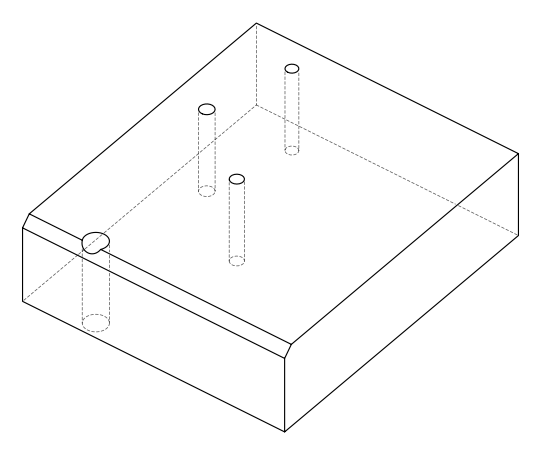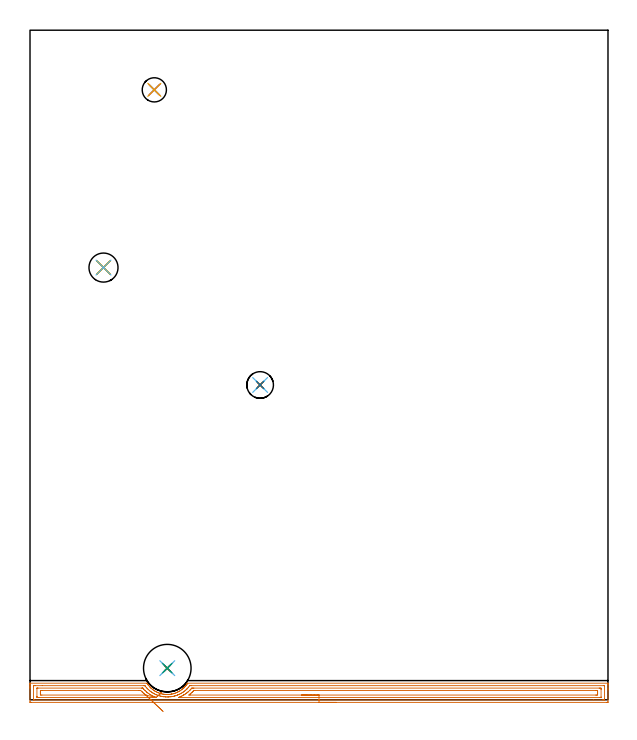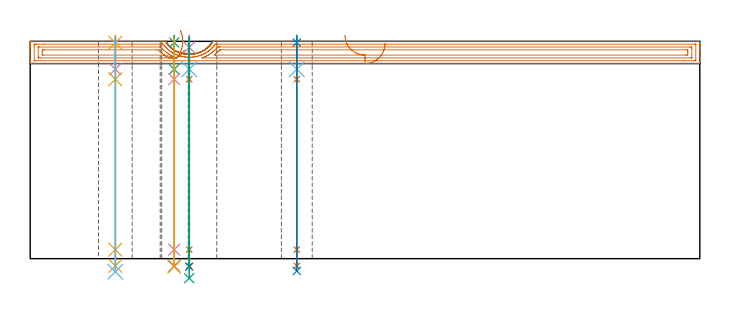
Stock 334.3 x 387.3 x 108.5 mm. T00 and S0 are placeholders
(PLAN: 18 operations, 14 tool changes, 15.8 min)
(1 AREA_MILL | FG_CHAMFER_SURFACE | UGT0205_001 | 10.93 min | 20595 mm3)
(2 SPOT_DRILL | STEP1HOLE | NXT0321_9005460120000 | 0.03 min | 0 mm3)
(3 SPOT_DRILL_1 | STEP1HOLE_1 | NXT0321_9005460120000 | 0.03 min | 8 mm3)
(4 SPOT_DRILL_2 | STEP1HOLE_2 | NXT0321_9005460120000 | 0.05 min | 171 mm3)
(5 SPOT_DRILL_3 | STEP1HOLE_3 | NXT0321_9005460120000 | 0.03 min | 15 mm3)
(6 DRILL_BLIND_HOLE_INTO_CENTER | STEP1HOLE | NXT0301_064 | 0.07 min | 865 mm3)
(7 GUN_DRILL_THROUGH_HOLE | STEP1HOLE | UGT0307_006 | 0.54 min | 6055 mm3)
(8 DRILL_TO_ENLARGE_THROUGH_HOLE | STEP1HOLE | UGT0301_284 | 0.47 min | 13239 mm3)
(9 DRILL_BLIND_HOLE_INTO_CENTER_1 | STEP1HOLE_1 | NXT0301_064 | 0.07 min | 874 mm3)
(10 GUN_DRILL_THROUGH_HOLE_1 | STEP1HOLE_1 | UGT0307_006 | 0.53 min | 6052 mm3)
(11 DRILL_TO_ENLARGE_THROUGH_HOLE_1 | STEP1HOLE_1 | NXT0301_104 | 0.46 min | 9750 mm3)
(12 DRILL_BLIND_HOLE_INTO_CENTER_2 | STEP1HOLE_2 | NXT0301_064 | 0.07 min | 733 mm3)
(13 GUN_DRILL_THROUGH_HOLE_2 | STEP1HOLE_2 | UGT0307_006 | 0.54 min | 6048 mm3)
(14 DRILL_TO_ENLARGE_THROUGH_HOLE_2 | STEP1HOLE_2 | NXT0301_104 | 0.46 min | 9692 mm3)
(15 DRILL_TO_ENLARGE_THROUGH_HOLE_3 | STEP1HOLE_2 | UGT0301_390 | 0.48 min | 47433 mm3)
(16 DRILL_BLIND_HOLE_INTO_CENTER_3 | STEP1HOLE_3 | NXT0301_064 | 0.07 min | 875 mm3)
(17 GUN_DRILL_THROUGH_HOLE_3 | STEP1HOLE_3 | UGT0307_006 | 0.55 min | 6053 mm3)
(18 DRILL_TO_ENLARGE_THROUGH_HOLE_4 | STEP1HOLE_3 | UGT0301_291 | 0.47 min | 17093 mm3)
(TOOL UGT0205_001 | Chamfer Mill 20 x 3 x 45 deg. | D20 FL50 Z2)
(TOOL NXT0321_9005460120000 | NC Spot Drill, 142deg, 12mm, Carbide, Uncoated | D12 PA142 FL30 Z2)
(TOOL NXT0301_064 | Carbide Drill 9.3mm [860.1-0930-028A1-MM 2214] | D9.3 PA140 FL47 Z2)
(TOOL UGT0307_006 | Gun Drill 9 mm | D9 PA130 FL24 Z1)
(TOOL UGT0301_284 | Twist Drill 15.4 mm | D15.4 PA118 FL120 Z2)
(TOOL NXT0301_104 | Carbide Drill 14mm [860.1-1400-112A1-MM 2214] | D14 PA140 FL123 Z2)
(TOOL UGT0301_390 | Twist Drill 27.5 mm | D27.5 PA118 FL165 Z2)
(TOOL UGT0301_291 | Twist Drill 16.8 mm | D16.8 PA118 FL125 Z2)
(OP 1 AREA_MILL)
G17 G21 G94 G90
T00 M6
G54
G17 G0 G90 X177.15 Y-1.5 S1061 M3
G43 Z118.5 H0
Z107.4
G94 G1 X177.112 Z106.528 F250.
X176.998 Z105.664
X176.809 Z104.812
X176.547 Z103.98
X176.213 Z103.174
X175.81 Z102.4
X175.341 Z101.664
X174.81 Z100.972
X174.221 Z100.329
X173.578 Z99.74
X172.886 Z99.208
X172.15 Z98.74
X171.376 Z98.337
X170.57 Z98.003
X169.738 Z97.741
X168.886 Z97.552
X168.022 Z97.438
X167.15 Z97.4
X0.706
X0.613 Y-1.499 Z97.401
X0.007 Y-1.492 Z97.406
X0.003 Y-1.479 Z97.419
X0. Y-0.869 Z98.029
Y6.286 Z105.18
Y6.847 Z105.744
Y7.18 Z106.076
Y7.742 Z106.638
Y8.074 Z106.97
Y8.74 Z107.639
Y9.13 Z108.03
X0.006 Y9.534 Z108.426
X0.01 Y9.597 Z108.488
X0.166 Y9.6 Z108.5
X67.585
X67.679 Y9.596 Z108.489
X67.716 Y9.554 Z108.449
X67.725 Y9.542 Z108.437
X67.809 Y9.416 Z108.316
X68.031 Y9.09 Z107.989
X68.114 Y8.969 Z107.866
X68.289 Y8.71 Z107.609
X68.322 Y8.662 Z107.562
X68.424 Y8.521 Z107.421
X68.533 Y8.381 Z107.28
X69.037 Y7.773 Z106.672
X69.302 Y7.478 Z106.377
X69.425 Y7.341 Z106.239
X69.586 Y7.18 Z106.078
X69.88 Y6.885 Z105.783
X69.966 Y6.804 Z105.702
X70.096 Y6.681 Z105.579
X70.318 Y6.482 Z105.381
X70.71 Y6.157 Z105.053
X70.903 Y5.995 Z104.894
X71.21 Y5.76 Z104.66
X71.653 Y5.449 Z104.348
X71.74 Y5.391 Z104.29
X72.103 Y5.15 Z104.048
X72.171 Y5.106 Z104.005
X72.581 Y4.867 Z103.766
X72.995 Y4.639 Z103.537
X73.428 Y4.423 Z103.32
X73.675 Y4.306 Z103.204
X73.835 Y4.232 Z103.128
X73.864 Y4.218 Z103.115
X74.332 Y4.025 Z102.925
X74.78 Y3.856 Z102.755
X75.225 Y3.706 Z102.605
X75.673 Y3.571 Z102.469
X76.118 Y3.453 Z102.351
X76.565 Y3.348 Z102.246
X77.059 Y3.255 Z102.154
X77.407 Y3.205 Z102.1
X77.457 Y3.198 Z102.092
X77.878 Y3.152 Z102.048
X78.3 Y3.109 Z101.997
X78.35 Y3.103 Z101.993
X78.796 Y3.07 Z101.966
X79.027 Y3.063 Z101.958
X79.045 Y3.062 Z101.957
X79.086 Z101.954
X79.193 Y3.059 Z101.949
X79.242 Y3.058
X79.598 Y3.059
X79.663 Y3.058 Z101.953
X79.689 Y3.059
X80.135 Y3.077 Z101.969
X80.581 Y3.106 Z102.005
X80.604 Y3.109 Z102.007
X81.027 Y3.153 Z102.051
X81.474 Y3.215 Z102.112
X81.872 Y3.281 Z102.177
X81.92 Y3.288 Z102.185
X81.979 Y3.298 Z102.197
X82.137 Y3.327 Z102.227
X82.812 Y3.488 Z102.385
X83.081 Y3.559 Z102.459
X83.26 Y3.608 Z102.507
X83.705 Y3.746 Z102.645
X84.152 Y3.904 Z102.801
X84.597 Y4.075 Z102.974
X84.89 Y4.199 Z103.097
X84.933 Y4.218 Z103.115
X84.997 Y4.249 Z103.144
X85.244 Y4.363 Z103.262
X85.444 Y4.458 Z103.356
X85.49 Y4.48 Z103.378
X85.938 Y4.713 Z103.61
X86.242 Y4.881 Z103.781
X86.382 Y4.959 Z103.859
X86.626 Y5.106 Z104.005
X87.055 Y5.391 Z104.29
X87.275 Y5.538 Z104.437
X87.897 Y5.995 Z104.894
X88.167 Y6.213 Z105.11
X88.251 Y6.286 Z105.182
X88.428 Y6.439 Z105.339
X88.548 Y6.544 Z105.441
X88.591 Y6.584 Z105.48
X88.718 Y6.699 Z105.598
X88.801 Y6.775 Z105.674
X88.917 Y6.882 Z105.778
X88.921 Y6.886 Z105.782
X89.016 Y6.975 Z105.874
X89.059 Y7.017 Z105.916
X89.126 Y7.086 Z105.986
X89.215 Y7.18 Z106.076
X89.313 Y7.282 Z106.179
X89.419 Y7.391 Z106.29
X89.768 Y7.774 Z106.672
X89.909 Y7.94 Z106.837
X89.952 Y7.991 Z106.888
X90.206 Y8.319 Z107.218
X90.362 Y8.521 Z107.417
X90.472 Y8.662 Z107.561
X90.504 Y8.707 Z107.607
X90.563 Y8.789 Z107.689
X90.69 Y8.969 Z107.864
X90.802 Y9.123 Z108.022
X90.844 Y9.182 Z108.082
X90.941 Y9.332 Z108.231
X90.995 Y9.416 Z108.314
X91.068 Y9.525 Z108.421
X91.121 Y9.597 Z108.489
X91.248 Y9.6 Z108.5
X334.134
X334.29 Y9.597 Z108.488
X334.293 Y9.534 Z108.426
X334.3 Y9.13 Z108.03
Y8.74 Z107.639
Y8.074 Z106.97
Y6.847 Z105.744
Y6.286 Z105.18
Y5.672 Z104.568
X334.299 Y-0.869 Z98.029
X334.296 Y-1.479 Z97.419
X334.293 Y-1.492 Z97.406
X333.687 Y-1.5 Z97.4
X167.15
Y-0.086 Z98.814
X2.398
X2.287 Y-0.085 Z98.815
X2.065 Y-0.081 Z98.819
X2.01 Y-0.079 Z98.821
X2.007 Y-0.066 Z98.834
X2.003 Y-0.031 Z98.869
X2.001 Y0.026 Z98.926
Y7.578 Z106.478
X2.008 Y8.074 Z106.974
X2.01 Y8.168 Z107.068
X2.177 Y8.179 Z107.079
X2.29 Y8.183 Z107.083
X2.398 Y8.185 Z107.085
X3.18 Y8.186 Z107.086
X7.094
X65.91 Y8.185 Z107.085
X66.132 Y8.184 Z107.084
X66.28 Y8.182 Z107.082
X66.396 Y8.179 Z107.079
X66.432 Y8.161 Z107.061
X66.499 Y8.074 Z106.974
X66.692 Y7.824 Z106.724
X67.222 Y7.18 Z106.08
X67.585 Y6.764 Z105.664
X68.041 Y6.286 Z105.186
X68.478 Y5.86 Z104.76
X69.016 Y5.391 Z104.291
X69.371 Y5.096 Z103.996
X69.71 Y4.835 Z103.735
X70.173 Y4.497 Z103.397
X70.264 Y4.434 Z103.334
X70.458 Y4.302 Z103.202
X71.157 Y3.869 Z102.769
X71.259 Y3.809 Z102.709
X71.632 Y3.603 Z102.503
X72.05 Y3.387 Z102.287
X72.48 Y3.172 Z102.072
X72.942 Y2.964 Z101.864
X73.048 Y2.92 Z101.82
X73.578 Y2.709 Z101.609
X73.835 Y2.613 Z101.513
X73.984 Y2.56 Z101.46
X74.728 Y2.325 Z101.225
X75.262 Y2.174 Z101.074
X75.621 Y2.083 Z100.983
X75.742 Y2.056 Z100.956
X76.47 Y1.904 Z100.804
X76.514 Y1.896 Z100.796
X77.031 Y1.814 Z100.714
X77.407 Y1.771 Z100.671
X77.456 Y1.765 Z100.665
X78.3 Y1.687 Z100.587
X78.437 Y1.677 Z100.577
X79.193 Y1.646 Z100.546
X79.361
X80.086 Y1.661 Z100.561
X80.233 Y1.667 Z100.567
X80.979 Y1.722 Z100.622
X81.063 Y1.73 Z100.63
X81.776 Y1.814 Z100.714
X81.872 Y1.827 Z100.727
X81.879 Y1.829 Z100.729
X82.686 Y1.972 Z100.872
X82.765 Y1.987 Z100.887
X82.862 Y2.009 Z100.909
X83.485 Y2.161 Z101.061
X83.658 Y2.206 Z101.106
X84.05 Y2.316 Z101.216
X84.551 Y2.472 Z101.372
X84.728 Y2.532 Z101.432
X85.228 Y2.709 Z101.609
X85.409 Y2.778 Z101.678
X85.444 Y2.792 Z101.692
X86.012 Y3.034 Z101.934
X86.337 Y3.185 Z102.085
X86.619 Y3.32 Z102.22
X87.178 Y3.603 Z102.503
X87.219 Y3.625 Z102.525
X87.23 Y3.631 Z102.531
X87.776 Y3.95 Z102.85
X88.123 Y4.166 Z103.066
X88.323 Y4.297 Z103.197
X88.621 Y4.497 Z103.397
X88.852 Y4.661 Z103.561
X89.016 Y4.78 Z103.68
X89.364 Y5.043 Z103.943
X89.798 Y5.391 Z104.291
X89.858 Y5.442 Z104.342
X89.909 Y5.486 Z104.386
X90.326 Y5.868 Z104.768
X90.788 Y6.299 Z105.199
X90.802 Y6.313 Z105.213
X91.216 Y6.765 Z105.665
X91.594 Y7.18 Z106.08
X91.641 Y7.234 Z106.134
X91.695 Y7.298 Z106.198
X92.377 Y8.176 Z107.076
X92.481 Y8.181 Z107.081
X92.588 Y8.183 Z107.083
X93.37 Y8.186 Z107.086
X93.481
X331.901 Y8.185 Z107.085
X332.013 Y8.184 Z107.084
X332.235 Y8.18 Z107.08
X332.29 Y8.179 Z107.079
X332.293 Y8.166 Z107.066
X332.297 Y8.131 Z107.031
X332.299 Y8.074 Z106.974
Y0.522 Z99.422
X332.292 Y0.026 Z98.926
X332.29 Y-0.068 Z98.832
X332.123 Y-0.079 Z98.821
X332.01 Y-0.083 Z98.817
X331.901 Y-0.085 Z98.815
X331.12 Y-0.086 Z98.814
X325.996
X167.15
Y1.328 Z100.228
X85.929 Y1.329 Z100.229
X85.896 Y1.33 Z100.23
X85.877 Y1.331 Z100.231
X85.854 Y1.334 Z100.234
X85.866 Y1.342 Z100.242
X85.899 Y1.358 Z100.258
X85.943 Y1.376 Z100.276
X86.337 Y1.529 Z100.429
X86.541 Y1.61 Z100.51
X87.038 Y1.814 Z100.714
X87.171 Y1.873 Z100.773
X87.23 Y1.901 Z100.801
X87.773 Y2.165 Z101.065
X88.123 Y2.343 Z101.243
X88.361 Y2.47 Z101.37
X88.797 Y2.709 Z101.609
X88.936 Y2.788 Z101.688
X89.016 Y2.835 Z101.735
X89.485 Y3.133 Z102.033
X89.909 Y3.409 Z102.309
X90.024 Y3.488 Z102.388
X90.187 Y3.603 Z102.503
X90.542 Y3.863 Z102.763
X90.802 Y4.058 Z102.958
X91.046 Y4.253 Z103.153
X91.342 Y4.497 Z103.397
X91.532 Y4.66 Z103.56
X91.695 Y4.806 Z103.706
X92.319 Y5.391 Z104.291
X92.455 Y5.525 Z104.425
X92.588 Y5.66 Z104.56
X92.888 Y5.985 Z104.885
X93.16 Y6.286 Z105.186
X93.31 Y6.456 Z105.356
X93.481 Y6.651 Z105.551
X93.588 Y6.764 Z105.664
X93.685 Y6.767 Z105.667
X93.89 Y6.77 Z105.67
X94.374 Y6.771 Z105.671
X94.782
X329.223
X329.632 Y6.77 Z105.67
X330.116 Y6.767 Z105.667
X330.268 Y6.765 Z105.665
X330.29 Y6.47 Z105.37
X330.296 Y6.286 Z105.186
X330.299 Y6.102 Z105.002
Y1.631 Z100.531
X330.293 Y1.445 Z100.345
X330.288 Y1.335 Z100.235
X330.236 Y1.333 Z100.233
X330.116 Y1.331 Z100.231
X329.707 Y1.329 Z100.229
X167.15 Y1.328 Z100.228
Y2.743 Z101.643
X92.553
X91.84 Y2.75 Z101.65
X92.588 Y3.347 Z102.247
X92.728 Y3.463 Z102.363
X92.892 Y3.603 Z102.503
X93.205 Y3.879 Z102.779
X93.481 Y4.128 Z103.028
X93.671 Y4.306 Z103.206
X93.87 Y4.497 Z103.397
X94.123 Y4.748 Z103.648
X94.374 Y5.004 Z103.904
X94.561 Y5.204 Z104.104
X94.661 Y5.308 Z104.208
X94.692 Y5.338 Z104.238
X94.708 Y5.35 Z104.25
X94.731 Y5.352 Z104.252
X94.837 Y5.355 Z104.255
X95.267 Y5.357 Z104.257
X327.471
X328.286 Y5.35 Z104.25
X328.3 Y4.527 Z103.427
Y4.497 Z103.397
Y3.633 Z102.533
X328.288 Y2.75 Z101.65
X327.437 Y2.743 Z101.643
X327.402
X167.15
X166.278 Z101.681
X165.413 Z101.795
X164.562 Z101.983
X163.73 Z102.246
X162.924 Z102.58
X162.15 Z102.982
X161.414 Z103.451
X160.722 Z103.982
X160.079 Z104.572
X159.489 Z105.215
X158.958 Z105.907
X158.49 Z106.643
X158.087 Z107.416
X157.753 Z108.222
X157.491 Z109.054
X157.302 Z109.906
X157.188 Z110.771
X157.15 Z111.643
G0 Z118.5
X74.878 Y3.13
Z114.126
G1 X75.214 Y3.442 Z113.384
X75.502 Y3.709 Z112.605
X75.738 Y3.929 Z111.795
X75.922 Y4.1 Z110.959
X76.052 Y4.221 Z110.105
X76.127 Y4.291 Z109.239
X76.147 Y4.309 Z108.367
X76.111 Y4.275 Z107.496
X76.019 Y4.19 Z106.632
X75.872 Y4.053 Z105.783
X75.672 Y3.867 Z104.955
X75.419 Y3.633 Z104.153
X75.117 Y3.352 Z103.385
X74.766 Y3.026 Z102.656
X74.37 Y2.658 Z101.971
X73.932 Y2.251 Z101.335
X73.455 Y1.808 Z100.754
X72.943 Y1.333 Z100.233
X72.942 Y1.332 Z100.232
X72.534 Y1.329 Z100.229
X5.077
X4.668 Y1.33 Z100.23
X4.184 Y1.333 Z100.233
X4.032 Y1.335 Z100.235
X4.01 Y1.63 Z100.53
X4.004 Y1.814 Z100.714
X4.001 Y1.998 Z100.898
Y6.469 Z105.369
X4.007 Y6.655 Z105.555
X4.012 Y6.765 Z105.665
X4.064 Y6.767 Z105.667
X4.184 Y6.769 Z105.669
X4.593 Y6.771 Z105.671
X64.421
X64.906 Y6.77 Z105.67
X65.067 Y6.769 Z105.669
X65.196 Y6.764 Z105.664
X65.23 Y6.762 Z105.662
X65.254 Y6.738 Z105.638
X65.303 Y6.684 Z105.584
X65.647 Y6.286 Z105.186
X65.799 Y6.113 Z105.013
X66.488 Y5.391 Z104.291
X66.692 Y5.193 Z104.093
X67.463 Y4.497 Z103.397
X67.585 Y4.392 Z103.292
X68.132 Y3.949 Z102.849
X68.478 Y3.698 Z102.598
X68.612 Y3.603 Z102.503
X69.066 Y3.296 Z102.196
X69.371 Y3.101 Z102.001
X70.01 Y2.709 Z101.609
X70.264 Y2.563 Z101.463
X70.583 Y2.389 Z101.289
X71.157 Y2.105 Z101.005
X71.775 Y1.814 Z100.714
X72.05 Y1.696 Z100.596
X72.252 Y1.611 Z100.511
X72.477 Y1.522 Z100.422
X72.942 Y1.335 Z100.235
X72.943 Y1.333 Z100.233
X66.972 Y2.749 Z101.649
X66.948 Y2.748 Z101.648
X66.863 Y2.745 Z101.645
X66.692 Y2.743 Z101.643
X66.658
X6.829
X6.014 Y2.75 Z101.65
X6. Y3.573 Z102.473
Y3.603 Z102.503
Y4.467 Z103.367
X6.012 Y5.35 Z104.25
X6.863 Y5.357 Z104.257
X6.898
X63.12
X63.977 Y5.356 Z104.256
X64.013 Y5.354 Z104.254
X64.054 Y5.35 Z104.25
X64.906 Y4.514 Z103.414
X64.924 Y4.497 Z103.397
X65.381 Y4.079 Z102.979
X65.799 Y3.701 Z102.601
X65.914 Y3.603 Z102.503
X66.692 Y2.975 Z101.875
X66.886 Y2.821 Z101.721
X66.961 Y2.76 Z101.66
X66.972 Y2.749 Z101.649
X67.509 Y2.24 Z101.187
X68.073 Y1.706 Z100.79
X68.66 Y1.149 Z100.463
X69.266 Y0.576 Z100.208
X69.885 Y-0.011 Z100.026
X70.513 Y-0.607 Z99.919
X71.146 Y-1.207 Z99.888
X71.779 Y-1.806 Z99.934
X72.406 Y-2.4 Z100.055
X73.023 Y-2.985 Z100.251
X73.625 Y-3.556 Z100.52
X74.208 Y-4.108 Z100.861
X74.767 Y-4.638 Z101.27
X75.298 Y-5.141 Z101.745
X75.798 Y-5.614 Z102.282
X76.261 Y-6.053 Z102.876
X76.685 Y-6.455 Z103.524
X77.066 Y-6.816 Z104.221
G0 Z118.5
M5
M2
(OP 2 SPOT_DRILL)
G17 G21 G94 G90
T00 M6
G54
G17 G0 G90 X133.1 Y182.1 S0 M3
G43 Z118.5 H0
G94 G81 G98 Z107.837 F250. R111.5
G80
M5
M2
(OP 3 SPOT_DRILL_1)
G17 G21 G94 G90
T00 M6
G54
G17 G0 G90 X71.9 Y352.8 S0 M3
G43 Z118.5 H0
G94 G81 G98 Z107.889 F250. R111.5
G80
M5
M2
(OP 4 SPOT_DRILL_2)
G17 G21 G94 G90
T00 M6
G54
G17 G0 G90 X79.4 Y18.3 S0 M3
G43 Z118.5 H0
G94 G81 G98 Z105.5 F250. R111.5
G80
M5
M2
(OP 5 SPOT_DRILL_3)
G17 G21 G94 G90
T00 M6
G54
G17 G0 G90 X42.5 Y250. S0 M3
G43 Z118.5 H0
G94 G81 G98 Z107.777 F250. R111.5
G80
M5
M2
(OP 6 DRILL_BLIND_HOLE_INTO_CENTER)
G17 G21 G94 G90
T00 M6
G54
G17 G0 G90 X133.1 Y182.1 S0 M3
G43 Z118.5 H1
G94 G81 G98 Z94.55 F250. R110.5
G80
M5
M2
(OP 7 GUN_DRILL_THROUGH_HOLE)
G17 G21 G94 G90
T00 M6
G54
G17 G0 G90 X133.1 Y182.1 M8
G43 Z118.5 H0
Z106.005
S716 M3
G94 G1 Z89.589 F125. M26
G4 X.084
Z4.5 F250.
G4 X.084
Z-3.598 F125.
G4 X.084
M5
M9
G0 Z106.005
Z118.5
M2
(OP 8 DRILL_TO_ENLARGE_THROUGH_HOLE)
G17 G21 G94 G90
T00 M6
G54
G17 G0 G90 X133.1 Y182.1 S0 M3
G43 Z118.5 H0
G94 G73 G98 Z-6.127 F250. Q14.328 R110.5
G80
M5
M2
(OP 9 DRILL_BLIND_HOLE_INTO_CENTER_1)
G17 G21 G94 G90
T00 M6
G54
G17 G0 G90 X71.9 Y352.8 S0 M3
G43 Z118.5 H1
G94 G81 G98 Z94.55 F250. R110.5
G80
M5
M2
(OP 10 GUN_DRILL_THROUGH_HOLE_1)
G17 G21 G94 G90
T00 M6
G54
G17 G0 G90 X71.9 Y352.8 M8
G43 Z118.5 H0
Z105.24
S716 M3
G94 G1 Z89.589 F125. M26
G4 X.084
Z4.5 F250.
G4 X.084
Z-3.598 F125.
G4 X.084
M5
M9
G0 Z105.24
Z118.5
M2
(OP 11 DRILL_TO_ENLARGE_THROUGH_HOLE_1)
G17 G21 G94 G90
T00 M6
G54
G17 G0 G90 X71.9 Y352.8 S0 M3
G43 Z118.5 H1
G94 G73 G98 Z-4.048 F250. Q12.505 R110.5
G80
M5
M2
(OP 12 DRILL_BLIND_HOLE_INTO_CENTER_2)
G17 G21 G94 G90
T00 M6
G54
G17 G0 G90 X79.4 Y18.3 S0 M3
G43 Z118.5 H1
G94 G81 G98 Z94.55 F250. R110.5
G80
M5
M2
(OP 13 GUN_DRILL_THROUGH_HOLE_2)
G17 G21 G94 G90
T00 M6
G54
G17 G0 G90 X79.4 Y18.3 M8
G43 Z118.5 H0
Z106.702
S716 M3
G94 G1 Z89.589 F125. M26
G4 X.084
Z4.5 F250.
G4 X.084
Z-3.598 F125.
G4 X.084
M5
M9
G0 Z106.702
Z118.5
M2
(OP 14 DRILL_TO_ENLARGE_THROUGH_HOLE_2)
G17 G21 G94 G90
T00 M6
G54
G17 G0 G90 X79.4 Y18.3 S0 M3
G43 Z118.5 H1
G94 G73 G98 Z-4.048 F250. Q12.505 R110.5
G80
M5
M2
(OP 15 DRILL_TO_ENLARGE_THROUGH_HOLE_3)
G17 G21 G94 G90
T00 M6
G54
G17 G0 G90 X79.4 Y18.3 S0 M3
G43 Z118.5 H0
G94 G73 G98 Z-9.762 F250. Q23.652 R110.5
G80
M5
M2
(OP 16 DRILL_BLIND_HOLE_INTO_CENTER_3)
G17 G21 G94 G90
T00 M6
G54
G17 G0 G90 X42.5 Y250. S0 M3
G43 Z118.5 H1
G94 G81 G98 Z94.55 F250. R110.5
G80
M5
M2
(OP 17 GUN_DRILL_THROUGH_HOLE_3)
G17 G21 G94 G90
T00 M6
G54
G17 G0 G90 X42.5 Y250. M8
G43 Z118.5 H0
Z106.898
S716 M3
G94 G1 Z89.589 F125. M26
G4 X.084
Z4.5 F250.
G4 X.084
Z-3.598 F125.
G4 X.084
M5
M9
G0 Z106.898
Z118.5
M2
(OP 18 DRILL_TO_ENLARGE_THROUGH_HOLE_4)
G17 G21 G94 G90
T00 M6
G54
G17 G0 G90 X42.5 Y250. S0 M3
G43 Z118.5 H0
G94 G73 G98 Z-6.547 F250. Q16.435 R110.5
G80
M5
M2
